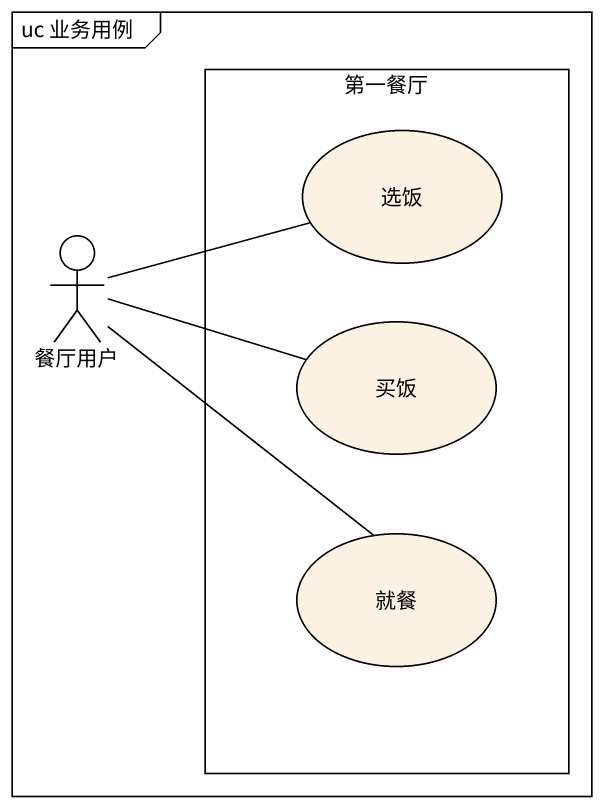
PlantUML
@startuml
mainframe uc 业务用例
rectangle 第一餐厅 {
  usecase 选饭 #FCF2E3
  usecase 买饭 #FCF2E3
  usecase 就餐 #FCF2E3
}
actor 餐厅用户
餐厅用户 -right- 选饭
餐厅用户 -right- 买饭
餐厅用户 -- 就餐
@enduml
